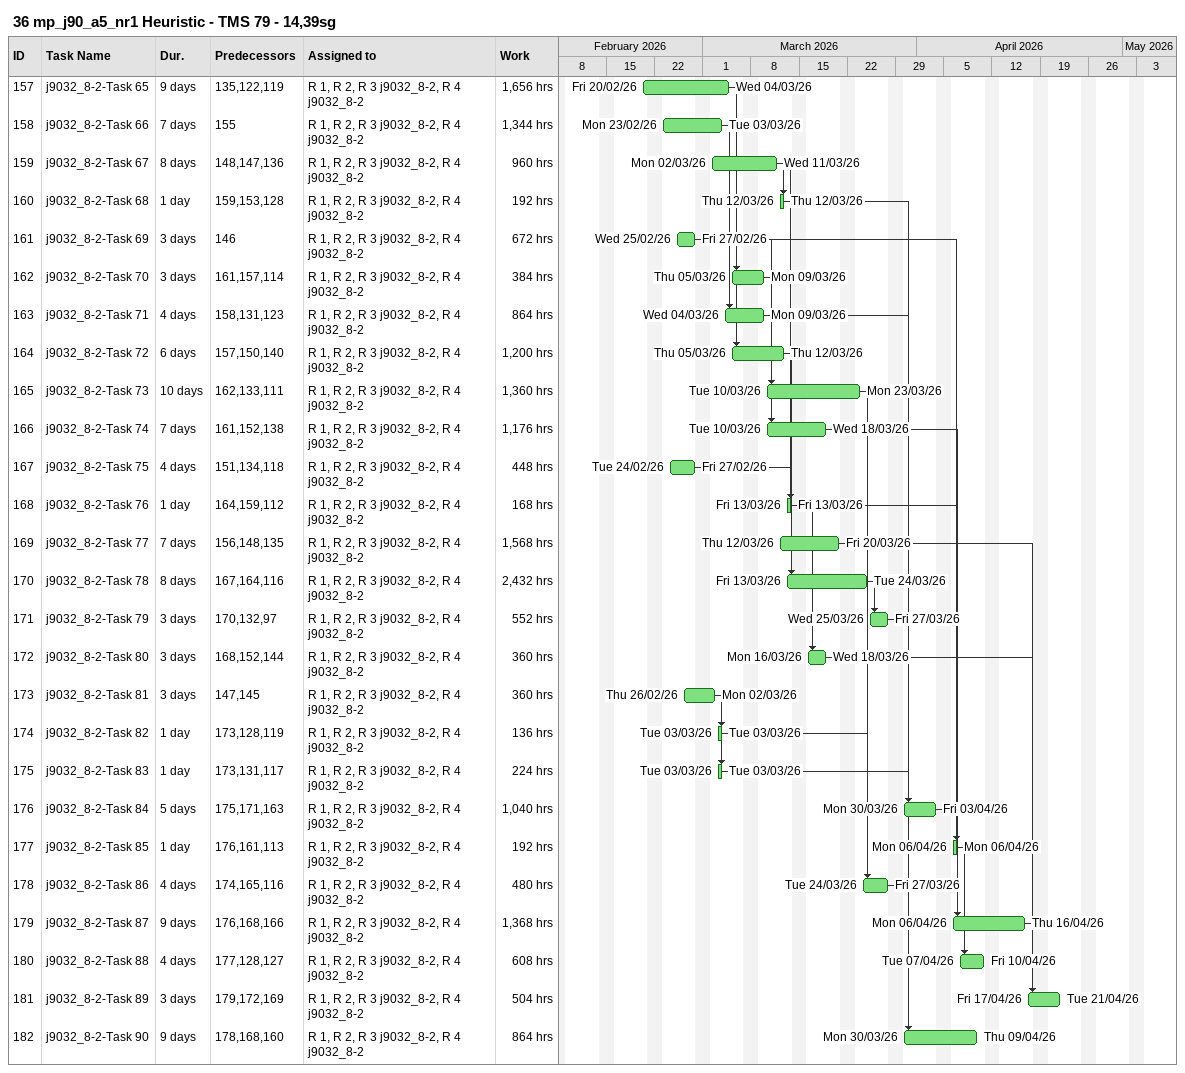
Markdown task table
36 mp_j90_a5_nr1 Heuristic - TMS 79 - 14,39sg

| ID | Task | Duration | Start | Finish | Predecessors | Resources | Work (h) |
|---|---|---|---|---|---|---|---|
| 157 | j9032_8-2-Task 65 | 9d | 2026-02-20 | 2026-03-04 | 135, 122, 119 | R 1, R 2, R 3 j9032_8-2, R 4 j9032_8-2 | 1656 |
| 158 | j9032_8-2-Task 66 | 7d | 2026-02-23 | 2026-03-03 | 155 | R 1, R 2, R 3 j9032_8-2, R 4 j9032_8-2 | 1344 |
| 159 | j9032_8-2-Task 67 | 8d | 2026-03-02 | 2026-03-11 | 148, 147, 136 | R 1, R 2, R 3 j9032_8-2, R 4 j9032_8-2 | 960 |
| 160 | j9032_8-2-Task 68 | 1d | 2026-03-12 | 2026-03-12 | 159, 153, 128 | R 1, R 2, R 3 j9032_8-2, R 4 j9032_8-2 | 192 |
| 161 | j9032_8-2-Task 69 | 3d | 2026-02-25 | 2026-02-27 | 146 | R 1, R 2, R 3 j9032_8-2, R 4 j9032_8-2 | 672 |
| 162 | j9032_8-2-Task 70 | 3d | 2026-03-05 | 2026-03-09 | 161, 157, 114 | R 1, R 2, R 3 j9032_8-2, R 4 j9032_8-2 | 384 |
| 163 | j9032_8-2-Task 71 | 4d | 2026-03-04 | 2026-03-09 | 158, 131, 123 | R 1, R 2, R 3 j9032_8-2, R 4 j9032_8-2 | 864 |
| 164 | j9032_8-2-Task 72 | 6d | 2026-03-05 | 2026-03-12 | 157, 150, 140 | R 1, R 2, R 3 j9032_8-2, R 4 j9032_8-2 | 1200 |
| 165 | j9032_8-2-Task 73 | 10d | 2026-03-10 | 2026-03-23 | 162, 133, 111 | R 1, R 2, R 3 j9032_8-2, R 4 j9032_8-2 | 1360 |
| 166 | j9032_8-2-Task 74 | 7d | 2026-03-10 | 2026-03-18 | 161, 152, 138 | R 1, R 2, R 3 j9032_8-2, R 4 j9032_8-2 | 1176 |
| 167 | j9032_8-2-Task 75 | 4d | 2026-02-24 | 2026-02-27 | 151, 134, 118 | R 1, R 2, R 3 j9032_8-2, R 4 j9032_8-2 | 448 |
| 168 | j9032_8-2-Task 76 | 1d | 2026-03-13 | 2026-03-13 | 164, 159, 112 | R 1, R 2, R 3 j9032_8-2, R 4 j9032_8-2 | 168 |
| 169 | j9032_8-2-Task 77 | 7d | 2026-03-12 | 2026-03-20 | 156, 148, 135 | R 1, R 2, R 3 j9032_8-2, R 4 j9032_8-2 | 1568 |
| 170 | j9032_8-2-Task 78 | 8d | 2026-03-13 | 2026-03-24 | 167, 164, 116 | R 1, R 2, R 3 j9032_8-2, R 4 j9032_8-2 | 2432 |
| 171 | j9032_8-2-Task 79 | 3d | 2026-03-25 | 2026-03-27 | 170, 132, 97 | R 1, R 2, R 3 j9032_8-2, R 4 j9032_8-2 | 552 |
| 172 | j9032_8-2-Task 80 | 3d | 2026-03-16 | 2026-03-18 | 168, 152, 144 | R 1, R 2, R 3 j9032_8-2, R 4 j9032_8-2 | 360 |
| 173 | j9032_8-2-Task 81 | 3d | 2026-02-26 | 2026-03-02 | 147, 145 | R 1, R 2, R 3 j9032_8-2, R 4 j9032_8-2 | 360 |
| 174 | j9032_8-2-Task 82 | 1d | 2026-03-03 | 2026-03-03 | 173, 128, 119 | R 1, R 2, R 3 j9032_8-2, R 4 j9032_8-2 | 136 |
| 175 | j9032_8-2-Task 83 | 1d | 2026-03-03 | 2026-03-03 | 173, 131, 117 | R 1, R 2, R 3 j9032_8-2, R 4 j9032_8-2 | 224 |
| 176 | j9032_8-2-Task 84 | 5d | 2026-03-30 | 2026-04-03 | 175, 171, 163 | R 1, R 2, R 3 j9032_8-2, R 4 j9032_8-2 | 1040 |
| 177 | j9032_8-2-Task 85 | 1d | 2026-04-06 | 2026-04-06 | 176, 161, 113 | R 1, R 2, R 3 j9032_8-2, R 4 j9032_8-2 | 192 |
| 178 | j9032_8-2-Task 86 | 4d | 2026-03-24 | 2026-03-27 | 174, 165, 116 | R 1, R 2, R 3 j9032_8-2, R 4 j9032_8-2 | 480 |
| 179 | j9032_8-2-Task 87 | 9d | 2026-04-06 | 2026-04-16 | 176, 168, 166 | R 1, R 2, R 3 j9032_8-2, R 4 j9032_8-2 | 1368 |
| 180 | j9032_8-2-Task 88 | 4d | 2026-04-07 | 2026-04-10 | 177, 128, 127 | R 1, R 2, R 3 j9032_8-2, R 4 j9032_8-2 | 608 |
| 181 | j9032_8-2-Task 89 | 3d | 2026-04-17 | 2026-04-21 | 179, 172, 169 | R 1, R 2, R 3 j9032_8-2, R 4 j9032_8-2 | 504 |
| 182 | j9032_8-2-Task 90 | 9d | 2026-03-30 | 2026-04-09 | 178, 168, 160 | R 1, R 2, R 3 j9032_8-2, R 4 j9032_8-2 | 864 |
